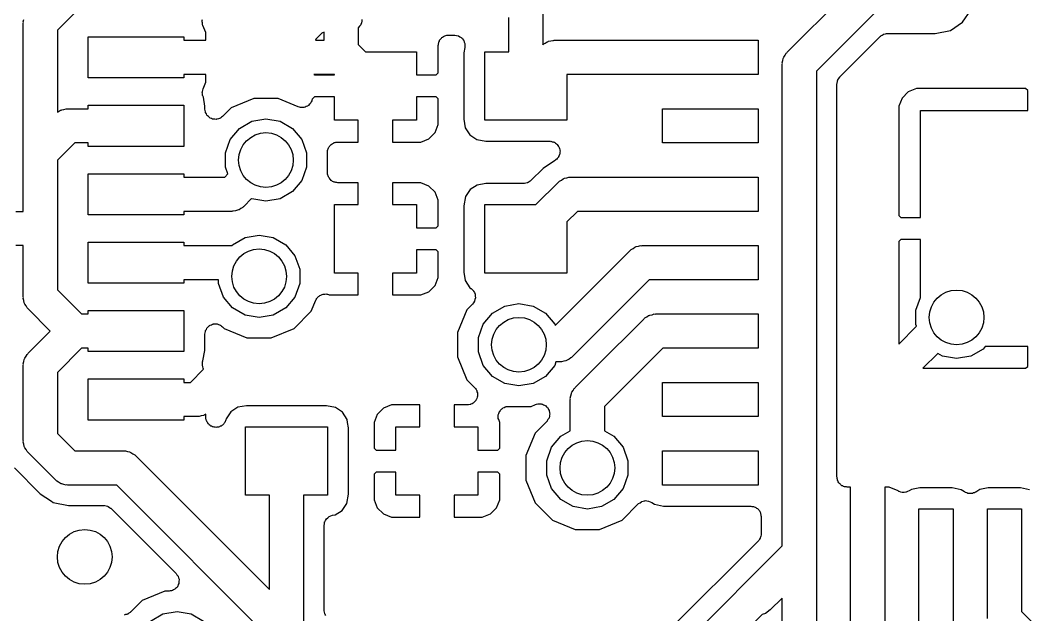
# Model space of a CAD drawing. Extents: x 132.7 to 187.3, y -127.3 to -72.7.
# Drawn here: x 152.55 to 159.92, y -102.82 to -98.48 of the extents above; entities that cross this region are included whole.
import ezdxf

# ---------------------------------------------------------------- set-up
doc = ezdxf.new("R2010")
doc.units = 0
doc.header["$MEASUREMENT"] = 0
doc.layers.add('BLACK', color=7, linetype='CONTINUOUS')

msp = doc.modelspace()

# ---------------------------------------------------------------- linework, layer by layer
at = {"layer": 'Black'}
for p, q in [((158.162, -98.7116), (158.662, -98.2116)), ((152.952, -98.425), (152.825, -98.5518)), ((156.375, -98.4328), (156.375, -98.6579)), ((158.802, -98.425), (158.375, -98.8518)), ((159.443, -98.4934), (159.503, -98.4047)), ((152.575, -98.4891), (152.58, -98.4733)), ((152.576, -98.4946), (152.575, -98.4891)), ((152.575, -98.5), (152.576, -98.4946)), ((152.575, -99.45), (152.575, -98.5)), ((153.883, -98.4808), (153.885, -98.4729)), ((153.883, -98.4857), (153.883, -98.4808)), ((153.883, -98.4906), (153.883, -98.4857)), ((153.885, -98.4986), (153.883, -98.4906)), ((153.885, -98.5067), (153.885, -98.4986)), ((153.887, -98.5112), (153.885, -98.5067)), ((153.888, -98.516), (153.887, -98.5112)), ((153.91, -98.5682), (153.888, -98.516)), ((155.043, -98.5109), (155.035, -98.5206)), ((155.044, -98.5102), (155.043, -98.5105)), ((155.043, -98.5105), (155.043, -98.5109)), ((155.048, -98.4983), (155.044, -98.5102)), ((155.052, -98.4864), (155.048, -98.4983)), ((155.052, -98.473), (155.052, -98.4856)), ((155.052, -98.4856), (155.052, -98.486)), ((155.052, -98.486), (155.052, -98.4864)), ((156.125, -98.7084), (156.125, -98.4596)), ((159.355, -98.5527), (159.443, -98.4934)), ((152.825, -98.5518), (152.825, -99.1512)), ((153.91, -98.625), (153.91, -98.5682)), ((154.759, -98.5728), (154.714, -98.6178)), ((154.775, -98.5663), (154.759, -98.5728)), ((154.775, -98.625), (154.775, -98.5663)), ((155.026, -98.5309), (155.025, -98.5317)), ((155.025, -98.5317), (155.025, -98.6566)), ((155.027, -98.5305), (155.026, -98.5309)), ((155.035, -98.5206), (155.027, -98.5303)), ((155.027, -98.5303), (155.027, -98.5305)), ((155.666, -98.5906), (155.672, -98.5883)), ((155.672, -98.5883), (155.679, -98.5883)), ((155.679, -98.5883), (155.685, -98.5872)), ((155.685, -98.5872), (155.73, -98.5872)), ((155.73, -98.5872), (155.731, -98.5874)), ((155.731, -98.5874), (155.732, -98.5872)), ((155.732, -98.5872), (155.744, -98.5896)), ((155.744, -98.5896), (155.756, -98.5917)), ((158.847, -98.5925), (158.855, -98.5876)), ((158.855, -98.5876), (158.863, -98.582)), ((158.863, -98.582), (158.866, -98.5812)), ((158.866, -98.5812), (158.869, -98.5795)), ((158.869, -98.5795), (158.879, -98.5778)), ((158.879, -98.5778), (158.888, -98.5753)), ((158.888, -98.5753), (158.892, -98.5756)), ((158.892, -98.5756), (158.895, -98.575)), ((158.895, -98.575), (159.243, -98.575)), ((159.243, -98.575), (159.355, -98.5527)), ((153.05, -98.9), (153.05, -98.6)), ((153.05, -98.6), (153.75, -98.6)), ((153.75, -98.6), (153.75, -98.625)), ((153.75, -98.625), (153.91, -98.625)), ((154.714, -98.6178), (154.711, -98.625)), ((154.711, -98.625), (154.775, -98.625)), ((155.025, -98.6566), (155.077, -98.7084)), ((155.61, -98.6622), (155.611, -98.6557)), ((155.61, -98.8636), (155.61, -98.6622)), ((155.611, -98.6492), (155.613, -98.643)), ((155.611, -98.6557), (155.611, -98.6492)), ((155.613, -98.643), (155.615, -98.6366)), ((155.615, -98.6366), (155.618, -98.6309)), ((155.618, -98.6309), (155.62, -98.6247)), ((155.62, -98.6247), (155.624, -98.6197)), ((155.624, -98.6197), (155.628, -98.614)), ((155.628, -98.614), (155.633, -98.6098)), ((155.633, -98.6098), (155.637, -98.6048)), ((155.637, -98.6048), (155.642, -98.6015)), ((155.642, -98.6015), (155.647, -98.5973)), ((155.647, -98.5973), (155.654, -98.595)), ((155.654, -98.595), (155.659, -98.5917)), ((155.659, -98.5917), (155.666, -98.5906)), ((155.756, -98.5917), (155.756, -98.5922)), ((155.756, -98.5922), (155.757, -98.5924)), ((155.757, -98.5924), (155.768, -98.5987)), ((155.768, -98.5987), (155.778, -98.6048)), ((155.778, -98.6048), (155.779, -98.6055)), ((155.779, -98.6055), (155.78, -98.606)), ((155.78, -98.606), (155.787, -98.6154)), ((155.787, -98.6154), (155.795, -98.6247)), ((155.795, -98.6247), (155.795, -98.6256)), ((155.795, -98.6256), (155.796, -98.6264)), ((155.796, -98.6264), (155.8, -98.6378)), ((155.8, -98.6378), (155.804, -98.6492)), ((155.804, -98.6492), (155.804, -98.6501)), ((155.804, -98.6501), (155.804, -98.6511)), ((155.804, -98.6511), (155.804, -98.6631)), ((155.804, -98.6631), (155.804, -98.6752)), ((156.375, -98.6579), (156.378, -98.6542)), ((156.378, -98.6542), (156.392, -98.6461)), ((156.392, -98.6461), (156.406, -98.6367)), ((156.406, -98.6367), (156.411, -98.6353)), ((156.411, -98.6353), (156.416, -98.6325)), ((156.416, -98.6325), (156.432, -98.6297)), ((156.432, -98.6297), (156.448, -98.6255)), ((156.448, -98.6255), (156.453, -98.626)), ((156.453, -98.626), (156.458, -98.625)), ((156.458, -98.625), (157.6, -98.625)), ((157.6, -98.625), (157.95, -98.625)), ((157.95, -98.625), (157.95, -98.875)), ((158.547, -98.8919), (158.842, -98.597)), ((158.842, -98.597), (158.845, -98.5951)), ((158.845, -98.5951), (158.847, -98.5925)), ((155.077, -98.7084), (155.45, -98.7084)), ((155.45, -98.7084), (155.45, -98.8784)), ((155.803, -98.6771), (155.796, -98.7159)), ((155.796, -98.7159), (155.796, -99.2014)), ((155.804, -98.6752), (155.803, -98.6761)), ((155.803, -98.6761), (155.803, -98.6771)), ((155.95, -99.2084), (155.95, -98.7084)), ((155.95, -98.7084), (156.125, -98.7084)), ((158.137, -98.7472), (158.146, -98.7338)), ((158.146, -98.7338), (158.154, -98.7197)), ((158.154, -98.7197), (158.158, -98.7161)), ((158.158, -98.7161), (158.162, -98.7116)), ((158.125, -98.7891), (158.13, -98.7733)), ((158.126, -98.7946), (158.125, -98.7891)), ((158.125, -98.8), (158.126, -98.7946)), ((158.125, -102.05), (158.125, -98.8)), ((158.13, -98.7733), (158.133, -98.7572)), ((158.133, -98.7572), (158.135, -98.7525)), ((158.135, -98.7525), (158.137, -98.7472)), ((153.91, -98.875), (153.75, -98.875)), ((153.75, -98.875), (153.75, -98.9)), ((153.91, -98.9318), (153.91, -98.875)), ((154.701, -98.875), (154.705, -98.8784)), ((154.85, -98.875), (154.701, -98.875)), ((154.705, -98.8784), (154.85, -98.8784)), ((154.85, -98.8784), (154.85, -98.875)), ((155.45, -98.8784), (155.595, -98.8784)), ((155.595, -98.8784), (155.61, -98.8636)), ((157.25, -98.875), (156.55, -98.875)), ((156.55, -98.875), (156.55, -99.2084)), ((157.95, -98.875), (157.25, -98.875)), ((158.375, -98.8518), (158.375, -102.05)), ((153.75, -98.9), (153.05, -98.9)), ((153.89, -98.9807), (153.91, -98.9318)), ((158.525, -98.9384), (158.528, -98.929)), ((158.526, -98.9417), (158.525, -98.9384)), ((158.525, -98.945), (158.526, -98.9417)), ((158.525, -99.0908), (158.525, -98.945)), ((158.528, -98.929), (158.53, -98.9193)), ((158.53, -98.9193), (158.531, -98.9165)), ((158.531, -98.9165), (158.532, -98.9133)), ((158.532, -98.9133), (158.538, -98.9053)), ((158.538, -98.9053), (158.543, -98.8968)), ((158.543, -98.8968), (158.545, -98.8946)), ((158.545, -98.8946), (158.547, -98.8919)), ((153.884, -99.0061), (153.885, -99.003)), ((153.885, -99.016), (153.884, -99.0061)), ((153.885, -98.9999), (153.888, -98.9904)), ((153.885, -99.003), (153.885, -98.9999)), ((153.886, -99.0259), (153.885, -99.016)), ((153.887, -99.0288), (153.886, -99.0259)), ((153.888, -99.0319), (153.887, -99.0288)), ((153.888, -98.9904), (153.89, -98.9807)), ((153.892, -99.0402), (153.888, -99.0319)), ((159.047, -99.0019), (159.002, -99.0469)), ((159.106, -98.9775), (159.047, -99.0019)), ((159.905, -98.9775), (159.106, -98.9775)), ((159.92, -98.9923), (159.905, -98.9775)), ((159.92, -99.1375), (159.92, -98.9923)), ((153.05, -99.125), (153.05, -99.1)), ((153.05, -99.1), (153.75, -99.1)), ((153.75, -99.1), (153.75, -99.4)), ((153.904, -99.107), (153.892, -99.0402)), ((154.261, -99.0499), (154.095, -99.1183)), ((154.44, -99.0501), (154.261, -99.0499)), ((154.586, -99.1108), (154.44, -99.0501)), ((154.656, -99.1034), (154.653, -99.1065)), ((154.661, -99.1011), (154.656, -99.1034)), ((154.666, -99.0951), (154.661, -99.1011)), ((154.672, -99.0898), (154.666, -99.0951)), ((154.675, -99.0855), (154.672, -99.0898)), ((154.678, -99.0819), (154.675, -99.0855)), ((154.681, -99.0743), (154.678, -99.0819)), ((154.685, -99.0672), (154.681, -99.0743)), ((154.686, -99.0624), (154.685, -99.0672)), ((154.688, -99.0579), (154.686, -99.0624)), ((154.705, -99.0384), (154.688, -99.0549)), ((154.688, -99.0549), (154.688, -99.0579)), ((154.85, -99.0384), (154.705, -99.0384)), ((154.85, -99.2084), (154.85, -99.0384)), ((155.45, -99.0384), (155.45, -99.2084)), ((155.595, -99.0384), (155.45, -99.0384)), ((155.61, -99.0532), (155.595, -99.0384)), ((155.61, -99.2402), (155.61, -99.0532)), ((158.525, -100.064), (158.525, -99.0908)), ((159.002, -99.0469), (158.977, -99.1057)), ((158.977, -99.1057), (158.977, -99.9052)), ((152.825, -99.1512), (152.834, -99.1461)), ((152.834, -99.1461), (152.847, -99.1367)), ((152.847, -99.1367), (152.852, -99.1353)), ((152.852, -99.1353), (152.857, -99.1325)), ((152.857, -99.1325), (152.873, -99.1297)), ((152.873, -99.1297), (152.889, -99.1255)), ((152.889, -99.1255), (152.895, -99.126)), ((152.895, -99.126), (152.9, -99.125)), ((152.9, -99.125), (153.05, -99.125)), ((153.904, -99.1281), (153.904, -99.107)), ((153.906, -99.1378), (153.904, -99.1281)), ((153.907, -99.1475), (153.906, -99.1378)), ((153.908, -99.1505), (153.907, -99.1475)), ((153.909, -99.1538), (153.908, -99.1505)), ((153.914, -99.1622), (153.909, -99.1538)), ((153.918, -99.1711), (153.914, -99.1622)), ((153.92, -99.1735), (153.918, -99.1711)), ((153.922, -99.1763), (153.92, -99.1735)), ((153.929, -99.1826), (153.922, -99.1763)), ((154.095, -99.1183), (154.032, -99.1812)), ((154.594, -99.1126), (154.586, -99.1108)), ((154.602, -99.1154), (154.594, -99.1126)), ((154.607, -99.1154), (154.602, -99.1154)), ((154.612, -99.1165), (154.607, -99.1154)), ((154.62, -99.1154), (154.612, -99.1165)), ((154.628, -99.1154), (154.62, -99.1154)), ((154.633, -99.1138), (154.628, -99.1154)), ((154.637, -99.1131), (154.633, -99.1138)), ((154.645, -99.1093), (154.637, -99.1131)), ((154.653, -99.1065), (154.645, -99.1093)), ((157.25, -99.375), (157.25, -99.125)), ((157.25, -99.125), (157.95, -99.125)), ((157.95, -99.125), (157.95, -99.375)), ((159.137, -99.92), (159.137, -99.1375)), ((159.137, -99.1375), (159.92, -99.1375)), ((153.936, -99.1895), (153.929, -99.1826)), ((153.939, -99.1909), (153.936, -99.1895)), ((153.942, -99.1931), (153.939, -99.1909)), ((153.951, -99.1964), (153.942, -99.1931)), ((153.96, -99.2006), (153.951, -99.1964)), ((153.963, -99.2009), (153.96, -99.2006)), ((153.966, -99.202), (153.963, -99.2009)), ((153.976, -99.202), (153.966, -99.202)), ((153.986, -99.2029), (153.976, -99.202)), ((153.989, -99.202), (153.986, -99.2029)), ((153.992, -99.202), (153.989, -99.202)), ((154.002, -99.1987), (153.992, -99.202)), ((154.011, -99.1961), (154.002, -99.1987)), ((154.014, -99.1942), (154.011, -99.1961)), ((154.017, -99.1931), (154.014, -99.1942)), ((154.024, -99.1868), (154.017, -99.1931)), ((154.032, -99.1812), (154.024, -99.1868)), ((154.156, -99.2693), (154.247, -99.217)), ((154.247, -99.217), (154.35, -99.1989)), ((154.35, -99.1989), (154.453, -99.217)), ((154.453, -99.217), (154.544, -99.2693)), ((155.025, -99.2084), (154.85, -99.2084)), ((155.025, -99.3684), (155.025, -99.2084)), ((155.45, -99.2084), (155.275, -99.2084)), ((155.275, -99.2084), (155.275, -99.3684)), ((155.586, -99.299), (155.61, -99.2402)), ((155.796, -99.2014), (155.807, -99.2635)), ((156.55, -99.2084), (155.95, -99.2084)), ((154.089, -99.3494), (154.156, -99.2693)), ((154.544, -99.2693), (154.611, -99.3494)), ((155.541, -99.344), (155.586, -99.299)), ((155.807, -99.2635), (155.84, -99.315)), ((155.84, -99.315), (155.891, -99.3492)), ((152.952, -99.375), (152.825, -99.5018)), ((153.05, -99.375), (152.952, -99.375)), ((153.05, -99.4), (153.05, -99.375)), ((153.75, -99.4), (153.05, -99.4)), ((154.053, -99.4477), (154.089, -99.3494)), ((154.611, -99.3494), (154.647, -99.4477)), ((154.81, -99.4059), (154.814, -99.4008)), ((154.814, -99.4008), (154.818, -99.3951)), ((154.818, -99.3951), (154.823, -99.3909)), ((154.823, -99.3909), (154.827, -99.3859)), ((154.827, -99.3859), (154.833, -99.3826)), ((154.833, -99.3826), (154.838, -99.3784)), ((154.838, -99.3784), (154.844, -99.3762)), ((154.844, -99.3762), (154.849, -99.3729)), ((154.849, -99.3729), (154.856, -99.3718)), ((154.856, -99.3718), (154.862, -99.3695)), ((154.862, -99.3695), (154.869, -99.3695)), ((154.869, -99.3695), (154.875, -99.3684)), ((154.875, -99.3684), (155.025, -99.3684)), ((155.275, -99.3684), (155.482, -99.3684)), ((155.482, -99.3684), (155.541, -99.344)), ((155.891, -99.3492), (155.958, -99.3628)), ((155.958, -99.3628), (156.425, -99.3628)), ((156.425, -99.3628), (156.429, -99.3635)), ((156.429, -99.3635), (156.434, -99.3633)), ((156.434, -99.3633), (156.442, -99.3658)), ((156.442, -99.3658), (156.451, -99.3673)), ((156.451, -99.3673), (156.455, -99.3694)), ((156.455, -99.3694), (156.459, -99.3705)), ((156.459, -99.3705), (156.466, -99.3759)), ((156.466, -99.3759), (156.474, -99.3804)), ((156.474, -99.3804), (156.476, -99.3835)), ((156.476, -99.3835), (156.48, -99.3859)), ((156.48, -99.3859), (156.485, -99.3934)), ((156.485, -99.3934), (156.49, -99.4003)), ((156.49, -99.4003), (156.492, -99.4042)), ((157.95, -99.375), (157.25, -99.375)), ((152.575, -99.875), (152.575, -99.45)), ((154.053, -99.5523), (154.053, -99.4477)), ((154.647, -99.4477), (154.647, -99.5523)), ((154.8, -99.4433), (154.801, -99.4369)), ((154.8, -99.5909), (154.8, -99.4433)), ((154.801, -99.4304), (154.803, -99.4242)), ((154.801, -99.4369), (154.801, -99.4304)), ((154.803, -99.4242), (154.805, -99.4177)), ((154.805, -99.4177), (154.808, -99.412)), ((154.808, -99.412), (154.81, -99.4059)), ((156.493, -99.4669), (156.49, -99.4753)), ((156.492, -99.4042), (156.494, -99.4076)), ((156.497, -99.4588), (156.493, -99.4669)), ((156.494, -99.4076), (156.496, -99.4163)), ((156.496, -99.4163), (156.499, -99.4248)), ((156.498, -99.4547), (156.497, -99.4588)), ((156.499, -99.4508), (156.498, -99.4547)), ((156.499, -99.4248), (156.499, -99.4289)), ((156.499, -99.4289), (156.5, -99.4329)), ((156.5, -99.4329), (156.499, -99.4418)), ((156.499, -99.4418), (156.499, -99.4508)), ((152.825, -99.5018), (152.825, -100)), ((156.467, -99.5002), (156.376, -99.5608)), ((156.47, -99.4973), (156.467, -99.5002)), ((156.474, -99.4953), (156.47, -99.4973)), ((156.479, -99.4884), (156.474, -99.4953)), ((156.486, -99.4822), (156.479, -99.4884)), ((156.488, -99.4785), (156.486, -99.4822)), ((156.49, -99.4753), (156.488, -99.4785)), ((153.05, -99.9), (153.05, -99.6)), ((153.05, -99.6), (153.75, -99.6)), ((153.75, -99.6), (153.75, -99.625)), ((154.048, -99.625), (154.071, -99.6018)), ((154.071, -99.6018), (154.053, -99.5523)), ((154.647, -99.5523), (154.611, -99.6506)), ((154.801, -99.5974), (154.8, -99.5909)), ((154.801, -99.604), (154.801, -99.5974)), ((154.803, -99.6102), (154.801, -99.604)), ((154.804, -99.6166), (154.803, -99.6102)), ((154.808, -99.6223), (154.804, -99.6166)), ((156.376, -99.5608), (156.287, -99.6496)), ((153.75, -99.625), (153.8, -99.625)), ((153.8, -99.625), (153.85, -99.625)), ((153.85, -99.625), (154.048, -99.625)), ((154.611, -99.6506), (154.544, -99.7307)), ((154.81, -99.6285), (154.808, -99.6223)), ((154.814, -99.6335), (154.81, -99.6285)), ((154.817, -99.6392), (154.814, -99.6335)), ((154.822, -99.6434), (154.817, -99.6392)), ((154.827, -99.6485), (154.822, -99.6434)), ((154.832, -99.6517), (154.827, -99.6485)), ((154.837, -99.6559), (154.832, -99.6517)), ((154.844, -99.6582), (154.837, -99.6559)), ((154.849, -99.6615), (154.844, -99.6582)), ((154.856, -99.6626), (154.849, -99.6615)), ((154.862, -99.6649), (154.856, -99.6626)), ((154.868, -99.6649), (154.862, -99.6649)), ((154.875, -99.666), (154.868, -99.6649)), ((155.025, -99.666), (154.875, -99.666)), ((155.025, -99.826), (155.025, -99.666)), ((155.275, -99.666), (155.275, -99.826)), ((155.482, -99.666), (155.275, -99.666)), ((155.541, -99.6904), (155.482, -99.666)), ((155.586, -99.7354), (155.541, -99.6904)), ((155.895, -99.6833), (155.843, -99.7164)), ((155.957, -99.6716), (155.895, -99.6833)), ((156.234, -99.6716), (155.957, -99.6716)), ((156.238, -99.671), (156.234, -99.6716)), ((156.241, -99.6713), (156.238, -99.671)), ((156.25, -99.6688), (156.241, -99.6713)), ((156.26, -99.6671), (156.25, -99.6688)), ((156.263, -99.6654), (156.26, -99.6671)), ((156.266, -99.6646), (156.263, -99.6654)), ((156.274, -99.6589), (156.266, -99.6646)), ((156.283, -99.654), (156.274, -99.6589)), ((156.285, -99.6515), (156.283, -99.654)), ((156.287, -99.6496), (156.285, -99.6515)), ((156.323, -99.826), (156.488, -99.6616)), ((156.488, -99.6616), (156.492, -99.6585)), ((156.492, -99.6585), (156.496, -99.6542)), ((156.496, -99.6542), (156.51, -99.6461)), ((156.51, -99.6461), (156.523, -99.6367)), ((156.523, -99.6367), (156.528, -99.6353)), ((156.528, -99.6353), (156.533, -99.6325)), ((156.533, -99.6325), (156.549, -99.6297)), ((156.549, -99.6297), (156.565, -99.6255)), ((156.565, -99.6255), (156.571, -99.626)), ((156.571, -99.626), (156.576, -99.625)), ((156.576, -99.625), (157.6, -99.625)), ((157.6, -99.625), (157.95, -99.625)), ((157.95, -99.625), (157.95, -99.875)), ((154.544, -99.7307), (154.453, -99.783)), ((155.61, -99.7942), (155.586, -99.7354)), ((155.809, -99.7665), (155.796, -99.8335)), ((155.843, -99.7164), (155.809, -99.7665)), ((154.184, -99.8415), (154.18, -99.8458)), ((154.188, -99.8384), (154.184, -99.8415)), ((154.245, -99.7818), (154.188, -99.8384)), ((154.247, -99.783), (154.245, -99.7818)), ((154.35, -99.8011), (154.247, -99.783)), ((154.453, -99.783), (154.35, -99.8011)), ((154.85, -100.326), (154.85, -99.826)), ((154.85, -99.826), (155.025, -99.826)), ((155.275, -99.826), (155.45, -99.826)), ((155.45, -99.826), (155.45, -99.996)), ((155.61, -99.9812), (155.61, -99.7942)), ((155.796, -99.8335), (155.796, -100.319)), ((155.95, -100.326), (155.95, -99.826)), ((155.95, -99.826), (156.323, -99.826)), ((152.52, -99.875), (152.575, -99.875)), ((153.75, -99.9), (153.05, -99.9)), ((153.8, -99.875), (153.75, -99.875)), ((153.75, -99.875), (153.75, -99.9)), ((154.1, -99.875), (153.8, -99.875)), ((154.105, -99.874), (154.1, -99.875)), ((154.111, -99.8745), (154.105, -99.874)), ((154.127, -99.8703), (154.111, -99.8745)), ((154.143, -99.8675), (154.127, -99.8703)), ((154.148, -99.8647), (154.143, -99.8675)), ((154.153, -99.8633), (154.148, -99.8647)), ((154.166, -99.8539), (154.153, -99.8633)), ((154.18, -99.8458), (154.166, -99.8539)), ((156.628, -99.875), (156.55, -99.9528)), ((157.25, -99.875), (156.628, -99.875)), ((157.95, -99.875), (157.25, -99.875)), ((158.977, -99.9052), (158.992, -99.92)), ((155.595, -99.996), (155.61, -99.9812)), ((156.55, -99.9528), (156.55, -100.326)), ((158.992, -99.92), (159.137, -99.92)), ((152.825, -100), (152.825, -100.448)), ((154.197, -100.067), (154.3, -100.049)), ((154.3, -100.049), (154.403, -100.067)), ((155.45, -99.996), (155.595, -99.996)), ((158.525, -101.815), (158.525, -100.064)), ((152.575, -100.125), (152.52, -100.125)), ((152.575, -100.5), (152.575, -100.125)), ((153.05, -100.4), (153.05, -100.1)), ((153.05, -100.1), (153.75, -100.1)), ((153.75, -100.1), (153.75, -100.125)), ((153.75, -100.125), (154.102, -100.125)), ((154.102, -100.125), (154.106, -100.119)), ((154.106, -100.119), (154.197, -100.067)), ((154.403, -100.067), (154.494, -100.119)), ((154.494, -100.119), (154.561, -100.199)), ((157.034, -100.146), (157.047, -100.137)), ((157.047, -100.137), (157.052, -100.135)), ((157.052, -100.135), (157.057, -100.133)), ((157.057, -100.133), (157.073, -100.13)), ((157.073, -100.13), (157.089, -100.125)), ((157.089, -100.125), (157.095, -100.126)), ((157.095, -100.126), (157.1, -100.125)), ((157.1, -100.125), (157.6, -100.125)), ((157.6, -100.125), (157.95, -100.125)), ((157.95, -100.125), (157.95, -100.375)), ((158.992, -100.08), (158.977, -100.095)), ((158.977, -100.095), (158.977, -100.846)), ((159.137, -100.08), (158.992, -100.08)), ((159.137, -100.504), (159.137, -100.08)), ((154.561, -100.199), (154.597, -100.298)), ((155.45, -100.156), (155.45, -100.326)), ((155.595, -100.156), (155.45, -100.156)), ((155.61, -100.171), (155.595, -100.156)), ((155.61, -100.358), (155.61, -100.171)), ((156.612, -100.562), (157.012, -100.162)), ((157.012, -100.162), (157.016, -100.158)), ((157.016, -100.158), (157.02, -100.154)), ((157.02, -100.154), (157.034, -100.146)), ((154.597, -100.298), (154.597, -100.402)), ((155.025, -100.326), (154.85, -100.326)), ((155.025, -100.486), (155.025, -100.326)), ((155.45, -100.326), (155.275, -100.326)), ((155.275, -100.326), (155.275, -100.486)), ((155.586, -100.417), (155.61, -100.358)), ((155.796, -100.319), (155.807, -100.381)), ((156.55, -100.326), (155.95, -100.326)), ((153.75, -100.4), (153.05, -100.4)), ((154.003, -100.375), (153.75, -100.375)), ((153.75, -100.375), (153.75, -100.4)), ((154.003, -100.402), (154.003, -100.375)), ((154.039, -100.501), (154.003, -100.402)), ((154.597, -100.402), (154.561, -100.501)), ((155.541, -100.462), (155.586, -100.417)), ((155.807, -100.381), (155.84, -100.433)), ((157.152, -100.375), (156.788, -100.738)), ((157.25, -100.375), (157.152, -100.375)), ((157.95, -100.375), (157.25, -100.375)), ((152.576, -100.505), (152.575, -100.5)), ((152.575, -100.511), (152.576, -100.505)), ((152.825, -100.448), (153.002, -100.625)), ((154.106, -100.581), (154.039, -100.501)), ((154.561, -100.501), (154.494, -100.581)), ((154.725, -100.508), (154.729, -100.502)), ((154.729, -100.502), (154.734, -100.498)), ((154.734, -100.498), (154.738, -100.494)), ((154.738, -100.494), (154.744, -100.491)), ((154.744, -100.491), (154.75, -100.487)), ((154.75, -100.487), (154.756, -100.485)), ((154.756, -100.485), (154.762, -100.482)), ((154.762, -100.482), (154.768, -100.481)), ((154.768, -100.481), (154.774, -100.479)), ((154.774, -100.479), (154.781, -100.479)), ((154.781, -100.479), (154.787, -100.478)), ((154.787, -100.478), (154.794, -100.48)), ((154.794, -100.48), (154.8, -100.48)), ((154.8, -100.48), (154.806, -100.482)), ((154.806, -100.482), (154.813, -100.484)), ((154.813, -100.484), (154.818, -100.486)), ((154.818, -100.486), (155.025, -100.486)), ((155.275, -100.486), (155.482, -100.486)), ((155.482, -100.486), (155.541, -100.462)), ((155.84, -100.433), (155.849, -100.439)), ((155.849, -100.439), (155.85, -100.439)), ((155.85, -100.439), (155.85, -100.439)), ((155.85, -100.439), (155.859, -100.448)), ((155.859, -100.448), (155.868, -100.457)), ((155.868, -100.457), (155.868, -100.457)), ((155.868, -100.457), (155.868, -100.458)), ((155.868, -100.458), (155.874, -100.469)), ((155.874, -100.469), (155.879, -100.48)), ((155.879, -100.48), (155.879, -100.481)), ((155.879, -100.481), (155.879, -100.481)), ((155.879, -100.481), (155.88, -100.494)), ((155.88, -100.494), (155.882, -100.506)), ((155.882, -100.506), (155.882, -100.507)), ((159.103, -100.598), (159.137, -100.504)), ((152.58, -100.527), (152.575, -100.511)), ((152.583, -100.543), (152.58, -100.527)), ((152.585, -100.548), (152.583, -100.543)), ((152.587, -100.553), (152.585, -100.548)), ((152.596, -100.566), (152.587, -100.553)), ((152.604, -100.58), (152.596, -100.566)), ((152.608, -100.584), (152.604, -100.58)), ((154.681, -100.605), (154.715, -100.524)), ((154.715, -100.524), (154.718, -100.519)), ((154.718, -100.519), (154.721, -100.513)), ((154.721, -100.513), (154.725, -100.508)), ((155.86, -100.554), (155.819, -100.595)), ((155.861, -100.553), (155.86, -100.553)), ((155.86, -100.553), (155.86, -100.554)), ((155.868, -100.543), (155.861, -100.553)), ((155.875, -100.532), (155.868, -100.543)), ((155.878, -100.519), (155.875, -100.531)), ((155.875, -100.531), (155.875, -100.532)), ((155.875, -100.532), (155.875, -100.532)), ((155.882, -100.507), (155.878, -100.519)), ((155.882, -100.507), (155.882, -100.507)), ((156.006, -100.619), (156.097, -100.567)), ((156.097, -100.567), (156.2, -100.549)), ((156.2, -100.549), (156.303, -100.567)), ((156.303, -100.567), (156.394, -100.619)), ((156.464, -100.709), (156.612, -100.562)), ((156.612, -100.562), (156.612, -100.562)), ((152.612, -100.588), (152.608, -100.584)), ((152.773, -100.75), (152.612, -100.588)), ((153.002, -100.625), (153.05, -100.625)), ((153.05, -100.625), (153.05, -100.6)), ((153.05, -100.6), (153.75, -100.6)), ((153.75, -100.6), (153.75, -100.9)), ((154.197, -100.633), (154.106, -100.581)), ((154.3, -100.651), (154.197, -100.633)), ((154.403, -100.633), (154.3, -100.651)), ((154.494, -100.581), (154.403, -100.633)), ((154.555, -100.732), (154.681, -100.605)), ((155.819, -100.595), (155.75, -100.76)), ((155.939, -100.699), (156.006, -100.619)), ((156.394, -100.619), (156.461, -100.699)), ((157.12, -100.654), (157.134, -100.646)), ((157.134, -100.646), (157.147, -100.637)), ((157.147, -100.637), (157.152, -100.635)), ((157.152, -100.635), (157.157, -100.633)), ((157.157, -100.633), (157.173, -100.63)), ((157.173, -100.63), (157.189, -100.625)), ((157.189, -100.625), (157.195, -100.626)), ((157.195, -100.626), (157.2, -100.625)), ((157.2, -100.625), (157.6, -100.625)), ((157.6, -100.625), (157.95, -100.625)), ((157.95, -100.625), (157.95, -100.875)), ((159.103, -100.702), (159.103, -100.598)), ((153.918, -100.729), (153.92, -100.727)), ((153.92, -100.727), (153.922, -100.724)), ((153.922, -100.724), (153.929, -100.717)), ((153.929, -100.717), (153.936, -100.71)), ((153.936, -100.71), (153.939, -100.709)), ((153.939, -100.709), (153.942, -100.707)), ((153.942, -100.707), (153.951, -100.704)), ((153.951, -100.704), (153.96, -100.699)), ((153.96, -100.699), (153.963, -100.699)), ((153.963, -100.699), (153.966, -100.698)), ((153.966, -100.698), (153.976, -100.698)), ((153.976, -100.698), (153.986, -100.697)), ((153.986, -100.697), (153.989, -100.698)), ((153.989, -100.698), (153.992, -100.698)), ((153.992, -100.698), (154.002, -100.701)), ((154.002, -100.701), (154.011, -100.704)), ((154.011, -100.704), (154.014, -100.706)), ((154.014, -100.706), (154.017, -100.707)), ((154.017, -100.707), (154.024, -100.713)), ((154.024, -100.713), (154.032, -100.719)), ((154.032, -100.719), (154.045, -100.731)), ((155.903, -100.798), (155.939, -100.699)), ((156.461, -100.699), (156.464, -100.709)), ((156.762, -101.012), (157.112, -100.662)), ((157.112, -100.662), (157.116, -100.658)), ((157.116, -100.658), (157.12, -100.654)), ((158.977, -100.846), (159.108, -100.715)), ((159.108, -100.715), (159.103, -100.702)), ((152.612, -100.912), (152.773, -100.75)), ((153.904, -100.772), (153.906, -100.762)), ((153.904, -100.892), (153.904, -100.772)), ((153.906, -100.762), (153.907, -100.752)), ((153.907, -100.752), (153.908, -100.75)), ((153.908, -100.75), (153.909, -100.746)), ((153.909, -100.746), (153.914, -100.738)), ((153.914, -100.738), (153.918, -100.729)), ((154.045, -100.731), (154.21, -100.8)), ((154.21, -100.8), (154.389, -100.8)), ((154.389, -100.8), (154.555, -100.732)), ((155.75, -100.76), (155.75, -100.939)), ((155.903, -100.902), (155.903, -100.798)), ((156.788, -100.738), (156.588, -100.938)), ((156.788, -100.738), (156.788, -100.738)), ((159.609, -100.862), (159.594, -100.881)), ((159.92, -100.862), (159.609, -100.862)), ((159.92, -101.008), (159.92, -100.862)), ((152.585, -100.952), (152.587, -100.947)), ((152.587, -100.947), (152.596, -100.934)), ((152.596, -100.934), (152.604, -100.92)), ((152.604, -100.92), (152.608, -100.916)), ((152.608, -100.916), (152.612, -100.912)), ((153.002, -100.875), (152.825, -101.052)), ((153.05, -100.875), (153.002, -100.875)), ((153.05, -100.9), (153.05, -100.875)), ((153.75, -100.9), (153.05, -100.9)), ((153.889, -100.967), (153.904, -100.892)), ((155.75, -100.939), (155.818, -101.105)), ((155.939, -101.001), (155.903, -100.902)), ((156.58, -100.946), (156.566, -100.954)), ((156.584, -100.942), (156.58, -100.946)), ((156.588, -100.938), (156.584, -100.942)), ((157.252, -100.875), (156.938, -101.188)), ((157.6, -100.875), (157.252, -100.875)), ((157.95, -100.875), (157.6, -100.875)), ((159.263, -100.914), (159.154, -101.022)), ((159.297, -100.933), (159.263, -100.914)), ((159.4, -100.951), (159.297, -100.933)), ((159.503, -100.933), (159.4, -100.951)), ((159.594, -100.881), (159.503, -100.933)), ((152.575, -100.989), (152.58, -100.973)), ((152.576, -100.995), (152.575, -100.989)), ((152.575, -101), (152.576, -100.995)), ((152.575, -101.55), (152.575, -101)), ((152.58, -100.973), (152.583, -100.957)), ((152.583, -100.957), (152.585, -100.952)), ((153.885, -100.995), (153.886, -100.984)), ((153.885, -100.997), (153.885, -100.995)), ((153.885, -100.999), (153.885, -100.997)), ((153.888, -101.01), (153.885, -100.999)), ((153.886, -100.984), (153.887, -100.973)), ((153.887, -100.973), (153.888, -100.971)), ((153.888, -100.969), (153.889, -100.967)), ((153.888, -100.971), (153.888, -100.969)), ((153.89, -101.021), (153.888, -101.01)), ((153.894, -101.029), (153.89, -101.021)), ((156.006, -101.081), (155.939, -101.001)), ((156.461, -101.001), (156.394, -101.081)), ((156.47, -100.975), (156.461, -101.001)), ((156.5, -100.975), (156.47, -100.975)), ((156.505, -100.974), (156.5, -100.975)), ((156.511, -100.975), (156.505, -100.974)), ((156.527, -100.97), (156.511, -100.975)), ((156.543, -100.967), (156.527, -100.97)), ((156.548, -100.965), (156.543, -100.967)), ((156.553, -100.963), (156.548, -100.965)), ((156.566, -100.954), (156.553, -100.963)), ((156.612, -101.162), (156.762, -101.012)), ((159.154, -101.022), (159.905, -101.022)), ((159.905, -101.022), (159.92, -101.008)), ((152.825, -101.052), (152.825, -101.498)), ((153.798, -101.125), (153.894, -101.029)), ((156.097, -101.133), (156.006, -101.081)), ((156.394, -101.081), (156.303, -101.133)), ((153.05, -101.4), (153.05, -101.1)), ((153.05, -101.1), (153.75, -101.1)), ((153.75, -101.1), (153.75, -101.125)), ((153.75, -101.125), (153.798, -101.125)), ((155.818, -101.105), (155.876, -101.162)), ((155.876, -101.162), (155.881, -101.17)), ((156.2, -101.151), (156.097, -101.133)), ((156.303, -101.133), (156.2, -101.151)), ((156.604, -101.17), (156.608, -101.166)), ((156.608, -101.166), (156.612, -101.162)), ((157.25, -101.375), (157.25, -101.125)), ((157.25, -101.125), (157.95, -101.125)), ((157.95, -101.125), (157.95, -101.375)), ((155.881, -101.17), (155.887, -101.177)), ((155.887, -101.177), (155.889, -101.181)), ((155.891, -101.243), (155.887, -101.252)), ((155.889, -101.181), (155.891, -101.183)), ((155.891, -101.183), (155.893, -101.193)), ((155.895, -101.234), (155.891, -101.243)), ((155.893, -101.193), (155.896, -101.202)), ((155.896, -101.228), (155.895, -101.231)), ((155.895, -101.231), (155.895, -101.234)), ((155.896, -101.202), (155.896, -101.205)), ((155.896, -101.205), (155.897, -101.209)), ((155.897, -101.209), (155.896, -101.218)), ((155.896, -101.218), (155.896, -101.228)), ((156.575, -101.239), (156.58, -101.223)), ((156.576, -101.245), (156.575, -101.239)), ((156.58, -101.223), (156.583, -101.207)), ((156.583, -101.207), (156.585, -101.202)), ((156.585, -101.202), (156.587, -101.197)), ((156.587, -101.197), (156.596, -101.184)), ((156.596, -101.184), (156.604, -101.17)), ((156.938, -101.188), (156.825, -101.302)), ((154.145, -101.307), (154.093, -101.34)), ((154.207, -101.296), (154.145, -101.307)), ((154.792, -101.296), (154.207, -101.296)), ((154.859, -101.309), (154.792, -101.296)), ((154.91, -101.343), (154.859, -101.309)), ((155.209, -101.314), (155.164, -101.359)), ((155.268, -101.29), (155.209, -101.314)), ((155.475, -101.29), (155.268, -101.29)), ((155.475, -101.45), (155.475, -101.29)), ((155.823, -101.29), (155.725, -101.29)), ((155.725, -101.29), (155.725, -101.45)), ((155.832, -101.288), (155.823, -101.29)), ((155.842, -101.287), (155.832, -101.288)), ((155.845, -101.286), (155.842, -101.287)), ((155.848, -101.285), (155.845, -101.286)), ((155.857, -101.281), (155.848, -101.285)), ((155.866, -101.276), (155.857, -101.281)), ((155.868, -101.274), (155.866, -101.276)), ((155.871, -101.272), (155.868, -101.274)), ((155.877, -101.265), (155.871, -101.272)), ((155.884, -101.258), (155.877, -101.265)), ((155.885, -101.255), (155.884, -101.258)), ((155.887, -101.252), (155.885, -101.255)), ((156.075, -101.317), (156.079, -101.315)), ((156.079, -101.315), (156.083, -101.312)), ((156.083, -101.312), (156.091, -101.309)), ((156.091, -101.309), (156.098, -101.304)), ((156.098, -101.304), (156.103, -101.304)), ((156.103, -101.304), (156.107, -101.302)), ((156.107, -101.302), (156.115, -101.301)), ((156.115, -101.301), (156.123, -101.3)), ((156.123, -101.3), (156.289, -101.3)), ((156.289, -101.3), (156.321, -101.287)), ((156.321, -101.287), (156.329, -101.285)), ((156.329, -101.285), (156.337, -101.282)), ((156.337, -101.282), (156.342, -101.282)), ((156.342, -101.282), (156.347, -101.281)), ((156.347, -101.281), (156.355, -101.282)), ((156.355, -101.282), (156.363, -101.282)), ((156.363, -101.282), (156.368, -101.284)), ((156.368, -101.284), (156.373, -101.285)), ((156.373, -101.285), (156.38, -101.288)), ((156.38, -101.288), (156.387, -101.291)), ((156.387, -101.291), (156.391, -101.294)), ((156.391, -101.294), (156.396, -101.297)), ((156.396, -101.297), (156.401, -101.303)), ((156.401, -101.303), (156.407, -101.308)), ((156.407, -101.308), (156.41, -101.312)), ((156.41, -101.312), (156.413, -101.316)), ((156.413, -101.316), (156.416, -101.323)), ((156.575, -101.25), (156.576, -101.245)), ((156.575, -101.48), (156.575, -101.25)), ((156.825, -101.302), (156.825, -101.48)), ((153.85, -101.375), (153.75, -101.375)), ((153.75, -101.375), (153.75, -101.4)), ((153.855, -101.374), (153.85, -101.375)), ((153.861, -101.375), (153.855, -101.374)), ((153.877, -101.37), (153.861, -101.375)), ((153.893, -101.367), (153.877, -101.37)), ((153.898, -101.365), (153.893, -101.367)), ((153.903, -101.363), (153.898, -101.365)), ((153.91, -101.358), (153.903, -101.363)), ((153.91, -101.379), (153.91, -101.358)), ((153.911, -101.384), (153.91, -101.379)), ((153.911, -101.39), (153.911, -101.384)), ((153.913, -101.397), (153.911, -101.39)), ((154.093, -101.34), (154.059, -101.391)), ((154.943, -101.395), (154.91, -101.343)), ((155.164, -101.359), (155.14, -101.418)), ((156.048, -101.378), (156.049, -101.37)), ((156.049, -101.383), (156.048, -101.378)), ((156.049, -101.362), (156.051, -101.357)), ((156.049, -101.37), (156.049, -101.362)), ((156.049, -101.388), (156.049, -101.383)), ((156.052, -101.396), (156.049, -101.388)), ((156.051, -101.357), (156.052, -101.352)), ((156.052, -101.352), (156.056, -101.345)), ((156.056, -101.345), (156.058, -101.337)), ((156.058, -101.337), (156.062, -101.334)), ((156.062, -101.334), (156.064, -101.329)), ((156.064, -101.329), (156.07, -101.324)), ((156.07, -101.324), (156.075, -101.317)), ((156.418, -101.389), (156.412, -101.397)), ((156.416, -101.323), (156.42, -101.33)), ((156.419, -101.386), (156.418, -101.389)), ((156.42, -101.383), (156.419, -101.386)), ((156.42, -101.33), (156.421, -101.335)), ((156.422, -101.374), (156.42, -101.383)), ((156.421, -101.335), (156.423, -101.34)), ((156.424, -101.368), (156.422, -101.374)), ((156.423, -101.34), (156.424, -101.348)), ((156.424, -101.348), (156.425, -101.356)), ((156.425, -101.358), (156.424, -101.361)), ((156.424, -101.361), (156.425, -101.364)), ((156.425, -101.364), (156.424, -101.366)), ((156.424, -101.366), (156.424, -101.366)), ((156.424, -101.366), (156.424, -101.368)), ((156.425, -101.356), (156.425, -101.358)), ((157.95, -101.375), (157.25, -101.375)), ((153.75, -101.4), (153.05, -101.4)), ((153.915, -101.405), (153.913, -101.397)), ((153.917, -101.409), (153.915, -101.405)), ((153.919, -101.415), (153.917, -101.409)), ((153.924, -101.421), (153.919, -101.415)), ((153.928, -101.427), (153.924, -101.421)), ((153.932, -101.431), (153.928, -101.427)), ((153.935, -101.435), (153.932, -101.431)), ((153.942, -101.439), (153.935, -101.435)), ((153.947, -101.444), (153.942, -101.439)), ((153.953, -101.446), (153.947, -101.444)), ((153.958, -101.449), (153.953, -101.446)), ((153.965, -101.45), (153.958, -101.449)), ((153.972, -101.453), (153.965, -101.45)), ((153.978, -101.453), (153.972, -101.453)), ((153.983, -101.454), (153.978, -101.453)), ((153.991, -101.453), (153.983, -101.454)), ((153.998, -101.453), (153.991, -101.453)), ((154.003, -101.451), (153.998, -101.453)), ((154.009, -101.45), (154.003, -101.451)), ((154.015, -101.446), (154.009, -101.45)), ((154.022, -101.444), (154.015, -101.446)), ((154.027, -101.44), (154.022, -101.444)), ((154.032, -101.438), (154.027, -101.44)), ((154.037, -101.432), (154.032, -101.438)), ((154.042, -101.427), (154.037, -101.432)), ((154.045, -101.422), (154.042, -101.427)), ((154.049, -101.418), (154.045, -101.422)), ((154.052, -101.411), (154.049, -101.418)), ((154.055, -101.405), (154.052, -101.411)), ((154.056, -101.399), (154.055, -101.405)), ((154.059, -101.394), (154.056, -101.399)), ((154.059, -101.391), (154.059, -101.394)), ((154.2, -101.95), (154.2, -101.45)), ((154.2, -101.45), (154.8, -101.45)), ((154.8, -101.45), (154.8, -101.95)), ((154.947, -101.417), (154.943, -101.395)), ((154.954, -101.457), (154.947, -101.417)), ((154.947, -101.417), (154.947, -101.417)), ((154.954, -101.764), (154.954, -101.457)), ((155.14, -101.418), (155.14, -101.605)), ((155.3, -101.62), (155.3, -101.45)), ((155.3, -101.45), (155.475, -101.45)), ((155.725, -101.45), (155.9, -101.45)), ((155.9, -101.45), (155.9, -101.62)), ((156.054, -101.404), (156.052, -101.396)), ((156.06, -101.418), (156.054, -101.404)), ((156.06, -101.605), (156.06, -101.418)), ((156.403, -101.411), (156.319, -101.495)), ((156.405, -101.408), (156.403, -101.411)), ((156.407, -101.406), (156.405, -101.408)), ((156.412, -101.397), (156.407, -101.406)), ((152.825, -101.498), (152.952, -101.625)), ((156.319, -101.495), (156.25, -101.66)), ((156.439, -101.599), (156.506, -101.519)), ((156.506, -101.519), (156.575, -101.48)), ((156.825, -101.48), (156.894, -101.519)), ((156.894, -101.519), (156.961, -101.599)), ((152.576, -101.555), (152.575, -101.55)), ((152.575, -101.561), (152.576, -101.555)), ((152.58, -101.577), (152.575, -101.561)), ((152.583, -101.593), (152.58, -101.577)), ((152.585, -101.598), (152.583, -101.593)), ((152.587, -101.603), (152.585, -101.598)), ((152.596, -101.616), (152.587, -101.603)), ((155.14, -101.605), (155.155, -101.62)), ((156.045, -101.62), (156.06, -101.605)), ((156.403, -101.698), (156.439, -101.599)), ((156.961, -101.599), (156.997, -101.698)), ((152.604, -101.63), (152.596, -101.616)), ((152.608, -101.634), (152.604, -101.63)), ((152.612, -101.638), (152.608, -101.634)), ((152.812, -101.838), (152.612, -101.638)), ((152.952, -101.625), (153.311, -101.625)), ((153.311, -101.625), (153.316, -101.626)), ((153.316, -101.626), (153.322, -101.625)), ((153.322, -101.625), (153.337, -101.63)), ((153.337, -101.63), (153.353, -101.633)), ((153.353, -101.633), (153.358, -101.635)), ((153.358, -101.635), (153.363, -101.637)), ((153.363, -101.637), (153.377, -101.646)), ((153.377, -101.646), (153.391, -101.654)), ((153.391, -101.654), (153.395, -101.658)), ((153.395, -101.658), (153.399, -101.662)), ((153.399, -101.662), (154.375, -102.638)), ((155.155, -101.62), (155.3, -101.62)), ((155.9, -101.62), (156.045, -101.62)), ((156.25, -101.66), (156.25, -101.839)), ((157.25, -101.875), (157.25, -101.625)), ((157.25, -101.625), (157.95, -101.625)), ((157.95, -101.625), (157.95, -101.875)), ((152.511, -101.75), (152.7, -101.939)), ((156.403, -101.802), (156.403, -101.698)), ((156.997, -101.698), (156.997, -101.802)), ((154.954, -101.942), (154.954, -101.764)), ((155.155, -101.78), (155.14, -101.795)), ((155.14, -101.795), (155.14, -101.982)), ((155.3, -101.78), (155.155, -101.78)), ((155.3, -101.95), (155.3, -101.78)), ((155.9, -101.78), (155.9, -101.95)), ((156.045, -101.78), (155.9, -101.78)), ((156.06, -101.795), (156.045, -101.78)), ((156.06, -101.982), (156.06, -101.795)), ((156.439, -101.901), (156.403, -101.802)), ((156.997, -101.802), (156.961, -101.901)), ((158.526, -101.821), (158.525, -101.815)), ((158.526, -101.828), (158.526, -101.821)), ((158.528, -101.834), (158.526, -101.828)), ((152.816, -101.842), (152.812, -101.838)), ((152.82, -101.846), (152.816, -101.842)), ((152.834, -101.854), (152.82, -101.846)), ((152.847, -101.863), (152.834, -101.854)), ((152.852, -101.865), (152.847, -101.863)), ((152.857, -101.867), (152.852, -101.865)), ((152.873, -101.87), (152.857, -101.867)), ((152.889, -101.875), (152.873, -101.87)), ((152.895, -101.874), (152.889, -101.875)), ((152.9, -101.875), (152.895, -101.874)), ((153.259, -101.875), (152.9, -101.875)), ((154.412, -103.028), (153.259, -101.875)), ((156.25, -101.839), (156.318, -102.005)), ((156.506, -101.981), (156.439, -101.901)), ((156.961, -101.901), (156.894, -101.981)), ((157.95, -101.875), (157.25, -101.875)), ((158.53, -101.841), (158.528, -101.834)), ((158.533, -101.846), (158.53, -101.841)), ((158.535, -101.852), (158.533, -101.846)), ((158.539, -101.858), (158.535, -101.852)), ((158.543, -101.863), (158.539, -101.858)), ((158.548, -101.867), (158.543, -101.863)), ((158.552, -101.872), (158.548, -101.867)), ((158.557, -101.876), (158.552, -101.872)), ((158.562, -101.88), (158.557, -101.876)), ((158.569, -101.882), (158.562, -101.88)), ((158.574, -101.885), (158.569, -101.882)), ((158.581, -101.887), (158.574, -101.885)), ((158.587, -101.889), (158.581, -101.887)), ((158.594, -101.889), (158.587, -101.889)), ((158.6, -101.89), (158.594, -101.889)), ((158.625, -101.89), (158.6, -101.89)), ((158.625, -102.05), (158.625, -101.89)), ((158.907, -101.89), (158.875, -101.89)), ((158.875, -101.89), (158.875, -102.05)), ((158.972, -101.917), (158.907, -101.89)), ((159.132, -101.896), (159.07, -101.907)), ((159.367, -101.896), (159.132, -101.896)), ((159.434, -101.909), (159.367, -101.896)), ((159.632, -101.896), (159.57, -101.907)), ((159.867, -101.896), (159.632, -101.896)), ((159.934, -101.909), (159.867, -101.896)), ((152.7, -101.939), (152.781, -101.993)), ((154.375, -101.95), (154.2, -101.95)), ((154.375, -102.638), (154.375, -101.95)), ((154.8, -101.95), (154.625, -101.95)), ((154.625, -101.95), (154.625, -102.888)), ((154.941, -102.009), (154.954, -101.942)), ((155.475, -101.95), (155.3, -101.95)), ((155.475, -102.11), (155.475, -101.95)), ((155.9, -101.95), (155.725, -101.95)), ((155.725, -101.95), (155.725, -102.11)), ((158.978, -101.922), (158.972, -101.917)), ((158.98, -101.922), (158.978, -101.922)), ((158.981, -101.923), (158.98, -101.922)), ((158.992, -101.926), (158.981, -101.923)), ((159.003, -101.929), (158.992, -101.926)), ((159.004, -101.929), (159.003, -101.929)), ((159.006, -101.93), (159.004, -101.929)), ((159.017, -101.929), (159.006, -101.93)), ((159.029, -101.928), (159.017, -101.929)), ((159.03, -101.928), (159.029, -101.928)), ((159.032, -101.928), (159.03, -101.928)), ((159.042, -101.923), (159.032, -101.928)), ((159.053, -101.918), (159.042, -101.923)), ((159.07, -101.907), (159.053, -101.918)), ((159.458, -101.925), (159.434, -101.909)), ((159.462, -101.927), (159.458, -101.925)), ((159.466, -101.93), (159.462, -101.927)), ((159.474, -101.932), (159.466, -101.93)), ((159.481, -101.936), (159.474, -101.932)), ((159.486, -101.936), (159.481, -101.936)), ((159.491, -101.937), (159.486, -101.936)), ((159.499, -101.937), (159.491, -101.937)), ((159.507, -101.938), (159.499, -101.937)), ((159.512, -101.936), (159.507, -101.938)), ((159.517, -101.936), (159.512, -101.936)), ((159.524, -101.933), (159.517, -101.936)), ((159.532, -101.931), (159.524, -101.933)), ((159.536, -101.928), (159.532, -101.931)), ((159.541, -101.926), (159.536, -101.928)), ((159.57, -101.907), (159.541, -101.926)), ((152.781, -101.993), (152.781, -101.993)), ((152.781, -101.993), (152.795, -102.003)), ((152.795, -102.003), (152.907, -102.025)), ((152.907, -102.025), (153.166, -102.025)), ((153.166, -102.025), (153.169, -102.026)), ((153.169, -102.026), (153.172, -102.025)), ((153.172, -102.025), (153.182, -102.028)), ((153.182, -102.028), (153.191, -102.03)), ((153.191, -102.03), (153.194, -102.031)), ((153.194, -102.031), (153.197, -102.032)), ((153.197, -102.032), (153.205, -102.038)), ((153.205, -102.038), (153.214, -102.043)), ((153.214, -102.043), (153.216, -102.045)), ((153.216, -102.045), (153.219, -102.047)), ((153.219, -102.047), (153.694, -102.522)), ((154.907, -102.06), (154.941, -102.009)), ((155.14, -101.982), (155.164, -102.041)), ((155.164, -102.041), (155.209, -102.086)), ((155.991, -102.086), (156.036, -102.041)), ((156.036, -102.041), (156.06, -101.982)), ((156.318, -102.005), (156.445, -102.131)), ((156.597, -102.033), (156.506, -101.981)), ((156.7, -102.051), (156.597, -102.033)), ((156.803, -102.033), (156.7, -102.051)), ((156.894, -101.981), (156.803, -102.033)), ((156.955, -102.132), (157.075, -102.011)), ((157.075, -102.011), (157.086, -102.004)), ((157.086, -102.004), (157.096, -101.997)), ((157.096, -101.997), (157.096, -101.996)), ((157.096, -101.996), (157.097, -101.996)), ((157.097, -101.996), (157.109, -101.993)), ((157.109, -101.993), (157.121, -101.99)), ((157.121, -101.99), (157.122, -101.989)), ((157.121, -101.99), (157.121, -101.99)), ((157.122, -101.989), (157.134, -101.991)), ((157.134, -101.991), (157.147, -101.992)), ((157.147, -101.992), (157.147, -101.992)), ((157.147, -101.992), (157.148, -101.992)), ((157.148, -101.992), (157.159, -101.997)), ((157.159, -101.997), (157.171, -102.002)), ((157.171, -102.002), (157.191, -102.016)), ((157.191, -102.016), (157.258, -102.029)), ((157.258, -102.029), (157.896, -102.029)), ((157.896, -102.029), (157.902, -102.031)), ((157.902, -102.031), (157.909, -102.031)), ((157.909, -102.031), (157.915, -102.033)), ((157.915, -102.033), (157.921, -102.034)), ((157.921, -102.034), (157.927, -102.037)), ((157.927, -102.037), (157.933, -102.039)), ((157.933, -102.039), (157.938, -102.044)), ((157.938, -102.044), (157.944, -102.047)), ((157.944, -102.047), (157.948, -102.052)), ((157.948, -102.052), (157.953, -102.056)), ((158.125, -102.32), (158.125, -102.05)), ((158.375, -102.05), (158.375, -102.75)), ((158.625, -102.4), (158.625, -102.05)), ((158.875, -102.05), (158.875, -102.75)), ((159.125, -102.4), (159.125, -102.05)), ((159.125, -102.05), (159.375, -102.05)), ((159.375, -102.05), (159.375, -102.75)), ((159.625, -102.4), (159.625, -102.05)), ((159.625, -102.05), (159.875, -102.05)), ((159.875, -102.05), (159.875, -102.75)), ((154.786, -102.133), (154.792, -102.122)), ((154.792, -102.122), (154.792, -102.122)), ((154.792, -102.122), (154.793, -102.122)), ((154.793, -102.122), (154.802, -102.114)), ((154.802, -102.114), (154.812, -102.105)), ((154.812, -102.105), (154.824, -102.101)), ((154.812, -102.105), (154.812, -102.105)), ((154.812, -102.105), (154.812, -102.105)), ((154.824, -102.101), (154.836, -102.096)), ((154.836, -102.096), (154.855, -102.093)), ((154.855, -102.093), (154.907, -102.06)), ((155.209, -102.086), (155.268, -102.11)), ((155.268, -102.11), (155.475, -102.11)), ((155.725, -102.11), (155.932, -102.11)), ((155.932, -102.11), (155.991, -102.086)), ((157.953, -102.056), (157.956, -102.062)), ((157.956, -102.062), (157.961, -102.067)), ((157.961, -102.067), (157.963, -102.073)), ((157.963, -102.073), (157.966, -102.079)), ((157.966, -102.079), (157.967, -102.085)), ((157.967, -102.085), (157.969, -102.091)), ((157.969, -102.091), (157.969, -102.098)), ((157.969, -102.098), (157.971, -102.104)), ((157.971, -102.104), (157.971, -102.232)), ((154.775, -102.17), (154.777, -102.158)), ((154.775, -102.788), (154.775, -102.17)), ((154.777, -102.158), (154.779, -102.145)), ((154.779, -102.145), (154.78, -102.144)), ((154.779, -102.145), (154.779, -102.145)), ((154.78, -102.144), (154.786, -102.133)), ((156.445, -102.131), (156.61, -102.2)), ((156.61, -102.2), (156.789, -102.2)), ((156.789, -102.2), (156.955, -102.132)), ((157.958, -102.271), (157.953, -102.28)), ((157.964, -102.263), (157.958, -102.271)), ((157.966, -102.257), (157.964, -102.26)), ((157.964, -102.26), (157.964, -102.263)), ((157.968, -102.248), (157.966, -102.257)), ((157.97, -102.238), (157.968, -102.248)), ((157.971, -102.232), (157.97, -102.235)), ((157.97, -102.235), (157.97, -102.238)), ((157.249, -103.196), (158.125, -102.32)), ((157.949, -102.285), (157.299, -102.934)), ((157.951, -102.282), (157.949, -102.285)), ((157.953, -102.28), (157.951, -102.282)), ((158.625, -102.91), (158.625, -102.4)), ((159.125, -103.05), (159.125, -102.4)), ((159.625, -102.85), (159.625, -102.4)), ((153.694, -102.522), (153.699, -102.53)), ((153.699, -102.53), (153.706, -102.538)), ((153.706, -102.538), (153.707, -102.541)), ((153.707, -102.541), (153.709, -102.543)), ((153.709, -102.543), (153.711, -102.553)), ((153.711, -102.553), (153.715, -102.562)), ((153.715, -102.568), (153.714, -102.578)), ((153.715, -102.562), (153.715, -102.565)), ((153.715, -102.565), (153.715, -102.568)), ((153.675, -102.641), (153.666, -102.645)), ((153.684, -102.636), (153.675, -102.641)), ((153.686, -102.634), (153.684, -102.636)), ((153.689, -102.632), (153.686, -102.634)), ((153.695, -102.625), (153.689, -102.632)), ((153.702, -102.618), (153.695, -102.625)), ((153.703, -102.615), (153.702, -102.618)), ((153.706, -102.613), (153.703, -102.615)), ((153.709, -102.603), (153.706, -102.613)), ((153.713, -102.594), (153.709, -102.603)), ((153.714, -102.588), (153.713, -102.591)), ((153.713, -102.591), (153.713, -102.594)), ((153.714, -102.578), (153.714, -102.588)), ((153.611, -102.65), (153.445, -102.718)), ((153.641, -102.65), (153.611, -102.65)), ((153.65, -102.648), (153.641, -102.65)), ((153.66, -102.647), (153.65, -102.648)), ((153.663, -102.646), (153.66, -102.647)), ((153.666, -102.645), (153.663, -102.646)), ((158.125, -102.702), (158.038, -102.788)), ((158.125, -102.948), (158.125, -102.702)), ((153.445, -102.718), (153.36, -102.803)), ((154.776, -102.791), (154.775, -102.788)), ((158.038, -102.788), (158.003, -102.813)), ((158.375, -102.75), (158.375, -103)), ((158.875, -102.75), (158.875, -102.91)), ((159.375, -102.75), (159.375, -102.998)), ((159.875, -102.75), (159.875, -102.798)), ((153.323, -102.822), (153.314, -102.825)), ((153.333, -102.82), (153.323, -102.822)), ((153.336, -102.819), (153.333, -102.82)), ((153.339, -102.818), (153.336, -102.819)), ((153.347, -102.812), (153.339, -102.818)), ((153.356, -102.807), (153.347, -102.812)), ((153.358, -102.805), (153.356, -102.807)), ((153.36, -102.803), (153.358, -102.805)), ((153.506, -102.869), (153.597, -102.817)), ((153.597, -102.817), (153.7, -102.799)), ((153.7, -102.799), (153.803, -102.817)), ((153.803, -102.817), (153.894, -102.869)), ((154.775, -102.795), (154.776, -102.791)), ((154.778, -102.804), (154.775, -102.795)), ((154.78, -102.814), (154.778, -102.804)), ((154.781, -102.817), (154.78, -102.814)), ((154.782, -102.82), (154.781, -102.817)), ((154.788, -102.828), (154.782, -102.82)), ((157.979, -102.82), (157.426, -103.373)), ((158.003, -102.813), (157.979, -102.82)), ((159.875, -102.798), (160.338, -103.262))]:
    msp.add_line(p, q, dxfattribs=at)
for centre in [(154.35, -99.5), (154.3, -100.35), (159.4, -100.65), (156.2, -100.85), (156.7, -101.75), (153.025, -102.4)]:
    msp.add_circle(centre, 0.2, dxfattribs=at)

doc.saveas('drawing.dxf')
